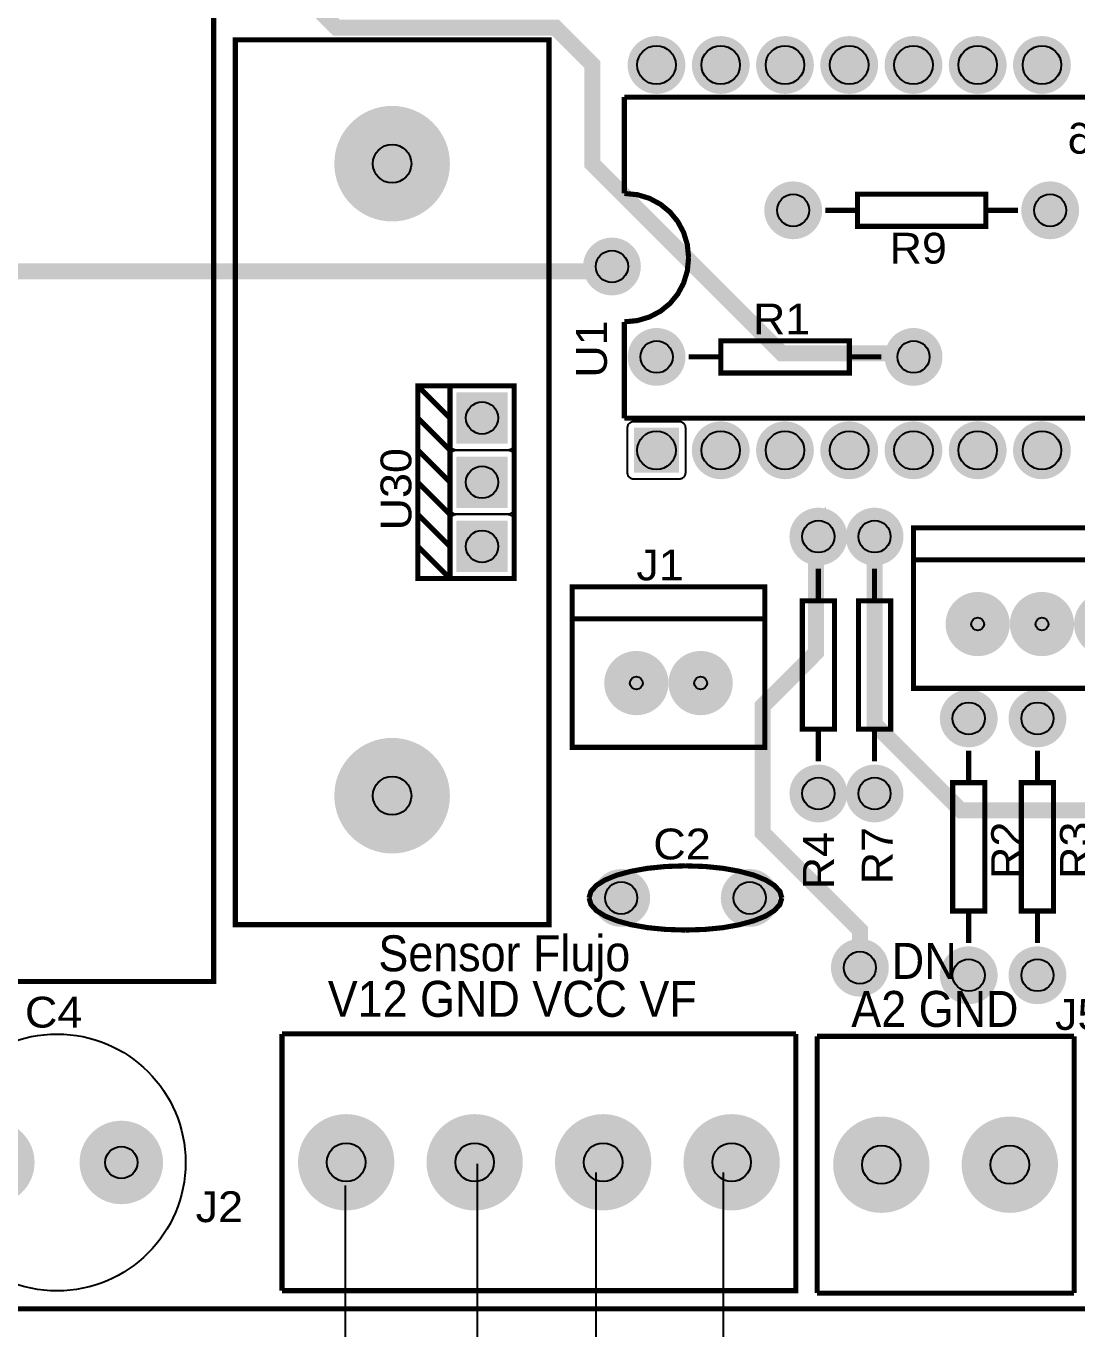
# Model space of a CAD drawing. Header units: inches. Extents: x 0 to 35.7, y 0 to 20.7.
# Drawn here: x 19.463 to 22.054, y 7.963 to 11.177 of the extents above; entities that cross this region are included whole.
import ezdxf

# ---------------------------------------------------------------- set-up
doc = ezdxf.new("R2010")
doc.units = ezdxf.units.IN
doc.header["$MEASUREMENT"] = 0
doc.layers.add('BLK_12AWG', color=7, linetype='Continuous')
doc.layers.add('WIRES', color=7, linetype='Continuous')
doc.styles.get("Standard").update_dxf_attribs({"font": 'arial.ttf'})

# ---------------------------------------------------------------- blocks, each defined once
blk = doc.blocks.new('EPAD')
at = {"const_width": 0.5}
blk.add_lwpolyline([(-0.25, 0, 1), (0.25, 0, 1)], format="xyb", close=True, dxfattribs=at)
blk = doc.blocks.new('RPAD')
blk.add_trace([(-0.5, -0.5), (-0.5, 0.5), (0.5, -0.5), (0.5, 0.5)])
blk = doc.blocks.new('TarjetaCBA2')
for points, const_width in [([(130.5116, 98.0071), (136.4266, 98.0071), (136.4266, 103.2848), (130.5116, 103.2848), (130.5116, 98.0071)], 0.008), ([(130.5116, 98.0071), (136.4266, 98.0071), (136.4266, 103.2848), (130.5116, 103.2848), (130.5116, 98.0071)], 0.008), ([(130.5116, 98.0071), (136.4266, 98.0071), (136.4266, 103.2848), (130.5116, 103.2848), (130.5116, 98.0071)], 0.008), ([(130.5585, 98.517), (131.6293, 98.517), (131.6293, 100.58), (130.5585, 100.58), (130.5585, 98.517)], 0.008), ([(130.5585, 98.517), (131.6293, 98.517), (131.6293, 100.58), (130.5585, 100.58), (130.5585, 98.517)], 0.008), ([(130.5585, 98.517), (131.6293, 98.517), (131.6293, 100.58), (130.5585, 100.58), (130.5585, 98.517)], 0.008), ([(131.7234, 100.0994), (131.8205, 100.0023), (132.1613, 100.0023), (132.2188, 99.9447), (132.2188, 99.79), (132.5138, 99.4951), (132.7131, 99.4951), (132.7187, 99.4895)], 0.025), ([(131.6629, 98.6054), (132.1511, 98.6054), (132.1511, 99.9833), (131.6629, 99.9833), (131.6629, 98.6054)], 0.008), ([(131.6629, 98.6054), (132.1511, 98.6054), (132.1511, 99.9833), (131.6629, 99.9833), (131.6629, 98.6054)], 0.008), ([(131.6629, 98.6054), (132.1511, 98.6054), (132.1511, 99.9833), (131.6629, 99.9833), (131.6629, 98.6054)], 0.008), ([(132.2685, 99.7441), (132.2685, 99.8941)], 0.008), ([(132.2685, 99.8941), (134.2685, 99.8941)], 0.008), ([(132.2685, 99.7441), (132.2685, 99.8941)], 0.008), ([(132.2685, 99.8941), (134.2685, 99.8941)], 0.008), ([(132.2685, 99.7441), (132.2685, 99.8941)], 0.008), ([(132.2685, 99.8941), (134.2685, 99.8941)], 0.008), ([(132.3685, 99.6441), (132.3665, 99.6645), (132.3607, 99.6834), (132.3516, 99.7004), (132.3395, 99.7151), (132.3247, 99.7272), (132.3077, 99.7364), (132.2888, 99.7421), (132.2685, 99.7441)], 0.008), ([(132.3685, 99.6441), (132.3665, 99.6645), (132.3607, 99.6834), (132.3516, 99.7004), (132.3395, 99.7151), (132.3247, 99.7272), (132.3077, 99.7364), (132.2888, 99.7421), (132.2685, 99.7441)], 0.008), ([(132.3685, 99.6441), (132.3665, 99.6645), (132.3607, 99.6834), (132.3516, 99.7004), (132.3395, 99.7151), (132.3247, 99.7272), (132.3077, 99.7364), (132.2888, 99.7421), (132.2685, 99.7441)], 0.008), ([(132.6313, 99.6928), (132.8313, 99.6928), (132.8313, 99.7428), (132.6313, 99.7428), (132.6313, 99.6928)], 0.008), ([(132.6313, 99.6928), (132.8313, 99.6928), (132.8313, 99.7428), (132.6313, 99.7428), (132.6313, 99.6928)], 0.008), ([(132.6313, 99.6928), (132.8313, 99.6928), (132.8313, 99.7428), (132.6313, 99.7428), (132.6313, 99.6928)], 0.008), ([(132.6313, 99.7178), (132.5813, 99.7178)], 0.008), ([(132.6313, 99.7178), (132.5813, 99.7178)], 0.008), ([(132.6313, 99.7178), (132.5813, 99.7178)], 0.008), ([(132.8813, 99.7178), (132.8313, 99.7178)], 0.008), ([(132.8813, 99.7178), (132.8313, 99.7178)], 0.008), ([(132.8813, 99.7178), (132.8313, 99.7178)], 0.008), ([(131.1598, 99.6227), (132.2416, 99.6227), (132.2492, 99.6303)], 0.025), ([(132.3685, 99.6441), (132.3665, 99.6234), (132.3607, 99.6044), (132.3516, 99.5874), (132.3395, 99.5727), (132.3247, 99.5607), (132.3077, 99.5517), (132.2888, 99.5461), (132.2685, 99.5441)], 0.008), ([(132.3685, 99.6441), (132.3665, 99.6234), (132.3607, 99.6044), (132.3516, 99.5874), (132.3395, 99.5727), (132.3247, 99.5607), (132.3077, 99.5517), (132.2888, 99.5461), (132.2685, 99.5441)], 0.008), ([(132.3685, 99.6441), (132.3665, 99.6234), (132.3607, 99.6044), (132.3516, 99.5874), (132.3395, 99.5727), (132.3247, 99.5607), (132.3077, 99.5517), (132.2888, 99.5461), (132.2685, 99.5441)], 0.008), ([(132.2685, 99.3941), (132.2685, 99.5441)], 0.008), ([(132.2685, 99.3941), (132.2685, 99.5441)], 0.008), ([(132.2685, 99.3941), (132.2685, 99.5441)], 0.008), ([(132.4187, 99.4645), (132.6187, 99.4645), (132.6187, 99.5145), (132.4187, 99.5145), (132.4187, 99.4645)], 0.008), ([(132.4187, 99.4645), (132.6187, 99.4645), (132.6187, 99.5145), (132.4187, 99.5145), (132.4187, 99.4645)], 0.008), ([(132.4187, 99.4645), (132.6187, 99.4645), (132.6187, 99.5145), (132.4187, 99.5145), (132.4187, 99.4645)], 0.008), ([(132.3687, 99.4895), (132.4187, 99.4895)], 0.008), ([(132.3687, 99.4895), (132.4187, 99.4895)], 0.008), ([(132.3687, 99.4895), (132.4187, 99.4895)], 0.008), ([(132.6187, 99.4895), (132.6687, 99.4895)], 0.008), ([(132.6187, 99.4895), (132.6687, 99.4895)], 0.008), ([(132.6187, 99.4895), (132.6687, 99.4895)], 0.008), ([(131.997, 99.1444), (132.097, 99.1444), (132.097, 99.4444), (131.997, 99.4444), (131.997, 99.1444), (131.947, 99.1444), (131.947, 99.4444), (131.997, 99.4444)], 0.008), ([(131.997, 99.3944), (131.947, 99.4444)], 0.008), ([(131.997, 99.1444), (132.097, 99.1444), (132.097, 99.4444), (131.997, 99.4444), (131.997, 99.1444), (131.947, 99.1444), (131.947, 99.4444), (131.997, 99.4444)], 0.008), ([(131.997, 99.3944), (131.947, 99.4444)], 0.008), ([(131.997, 99.1444), (132.097, 99.1444), (132.097, 99.4444), (131.997, 99.4444), (131.997, 99.1444), (131.947, 99.1444), (131.947, 99.4444), (131.997, 99.4444)], 0.008), ([(131.997, 99.3944), (131.947, 99.4444)], 0.008), ([(131.997, 99.3444), (131.947, 99.3944)], 0.008), ([(131.997, 99.3444), (131.947, 99.3944)], 0.008), ([(131.997, 99.3444), (131.947, 99.3944)], 0.008), ([(132.2685, 99.3941), (134.2685, 99.3941)], 0.008), ([(132.2685, 99.3941), (134.2685, 99.3941)], 0.008), ([(132.2685, 99.3941), (134.2685, 99.3941)], 0.008), ([(131.997, 99.2944), (131.947, 99.3444)], 0.008), ([(131.997, 99.2944), (131.947, 99.3444)], 0.008), ([(131.997, 99.2944), (131.947, 99.3444)], 0.008), ([(131.997, 99.2444), (131.947, 99.2944)], 0.008), ([(131.997, 99.2444), (131.947, 99.2944)], 0.008), ([(131.997, 99.2444), (131.947, 99.2944)], 0.008), ([(132.6351, 98.5384), (132.6351, 98.597), (132.4839, 98.7483), (132.4839, 98.946), (132.5667, 99.0289), (132.5667, 99.2231), (132.5703, 99.2267), (132.5705, 99.2097)], 0.025), ([(131.997, 99.1944), (131.947, 99.2444)], 0.008), ([(131.997, 99.1944), (131.947, 99.2444)], 0.008), ([(131.997, 99.1944), (131.947, 99.2444)], 0.008), ([(132.658, 99.2097), (132.658, 98.9177), (132.7921, 98.7836), (133.1136, 98.7836), (133.2974, 98.5998)], 0.025), ([(132.7185, 98.9735), (133.6185, 98.9735), (133.6185, 99.2235), (132.7185, 99.2235), (132.7185, 98.9735)], 0.008), ([(132.7185, 98.9735), (133.6185, 98.9735), (133.6185, 99.2235), (132.7185, 99.2235), (132.7185, 98.9735)], 0.008), ([(132.7185, 98.9735), (133.6185, 98.9735), (133.6185, 99.2235), (132.7185, 99.2235), (132.7185, 98.9735)], 0.008), ([(131.997, 99.1444), (131.947, 99.1944)], 0.008), ([(131.997, 99.1444), (131.947, 99.1944)], 0.008), ([(131.997, 99.1444), (131.947, 99.1944)], 0.008), ([(132.7185, 99.1735), (133.6185, 99.1735)], 0.008), ([(132.7185, 99.1735), (133.6185, 99.1735)], 0.008), ([(132.7185, 99.1735), (133.6185, 99.1735)], 0.008), ([(132.5705, 99.1097), (132.5705, 99.1597)], 0.008), ([(132.5705, 99.1097), (132.5705, 99.1597)], 0.008), ([(132.5705, 99.1097), (132.5705, 99.1597)], 0.008), ([(132.658, 99.1097), (132.658, 99.1597)], 0.008), ([(132.658, 99.1097), (132.658, 99.1597)], 0.008), ([(132.658, 99.1097), (132.658, 99.1597)], 0.008), ([(132.1872, 98.8816), (132.4872, 98.8816), (132.4872, 99.1316), (132.1872, 99.1316), (132.1872, 98.8816)], 0.008), ([(132.1872, 98.8816), (132.4872, 98.8816), (132.4872, 99.1316), (132.1872, 99.1316), (132.1872, 98.8816)], 0.008), ([(132.1872, 98.8816), (132.4872, 98.8816), (132.4872, 99.1316), (132.1872, 99.1316), (132.1872, 98.8816)], 0.008), ([(132.5455, 98.9097), (132.5955, 98.9097), (132.5955, 99.1097), (132.5455, 99.1097), (132.5455, 98.9097)], 0.008), ([(132.5455, 98.9097), (132.5955, 98.9097), (132.5955, 99.1097), (132.5455, 99.1097), (132.5455, 98.9097)], 0.008), ([(132.5455, 98.9097), (132.5955, 98.9097), (132.5955, 99.1097), (132.5455, 99.1097), (132.5455, 98.9097)], 0.008), ([(132.633, 98.9097), (132.683, 98.9097), (132.683, 99.1097), (132.633, 99.1097), (132.633, 98.9097)], 0.008), ([(132.633, 98.9097), (132.683, 98.9097), (132.683, 99.1097), (132.633, 99.1097), (132.633, 98.9097)], 0.008), ([(132.633, 98.9097), (132.683, 98.9097), (132.683, 99.1097), (132.633, 99.1097), (132.633, 98.9097)], 0.008), ([(132.1872, 99.0816), (132.4872, 99.0816)], 0.008), ([(132.1872, 99.0816), (132.4872, 99.0816)], 0.008), ([(132.1872, 99.0816), (132.4872, 99.0816)], 0.008), ([(132.5705, 98.8597), (132.5705, 98.9097)], 0.008), ([(132.5705, 98.8597), (132.5705, 98.9097)], 0.008), ([(132.5705, 98.8597), (132.5705, 98.9097)], 0.008), ([(132.658, 98.8597), (132.658, 98.9097)], 0.008), ([(132.658, 98.8597), (132.658, 98.9097)], 0.008), ([(132.658, 98.8597), (132.658, 98.9097)], 0.008), ([(132.8045, 98.8766), (132.8045, 98.8266)], 0.008), ([(132.8045, 98.8766), (132.8045, 98.8266)], 0.008), ([(132.8045, 98.8766), (132.8045, 98.8266)], 0.008), ([(132.9115, 98.8766), (132.9115, 98.8266)], 0.008), ([(132.9115, 98.8766), (132.9115, 98.8266)], 0.008), ([(132.9115, 98.8766), (132.9115, 98.8266)], 0.008), ([(132.7795, 98.6266), (132.8295, 98.6266), (132.8295, 98.8266), (132.7795, 98.8266), (132.7795, 98.6266)], 0.008), ([(132.7795, 98.6266), (132.8295, 98.6266), (132.8295, 98.8266), (132.7795, 98.8266), (132.7795, 98.6266)], 0.008), ([(132.7795, 98.6266), (132.8295, 98.6266), (132.8295, 98.8266), (132.7795, 98.8266), (132.7795, 98.6266)], 0.008), ([(132.8865, 98.6266), (132.9365, 98.6266), (132.9365, 98.8266), (132.8865, 98.8266), (132.8865, 98.6266)], 0.008), ([(132.8865, 98.6266), (132.9365, 98.6266), (132.9365, 98.8266), (132.8865, 98.8266), (132.8865, 98.6266)], 0.008), ([(132.8865, 98.6266), (132.9365, 98.6266), (132.9365, 98.8266), (132.8865, 98.8266), (132.8865, 98.6266)], 0.008), ([(132.2136, 98.647), (132.2165, 98.6572), (132.225, 98.6666), (132.2386, 98.6751), (132.2567, 98.6825), (132.2787, 98.6885), (132.3043, 98.6931), (132.3327, 98.696), (132.3636, 98.697)], 0.008), ([(132.2136, 98.647), (132.2165, 98.6572), (132.225, 98.6666), (132.2386, 98.6751), (132.2567, 98.6825), (132.2787, 98.6885), (132.3043, 98.6931), (132.3327, 98.696), (132.3636, 98.697)], 0.008), ([(132.2136, 98.647), (132.2165, 98.6572), (132.225, 98.6666), (132.2386, 98.6751), (132.2567, 98.6825), (132.2787, 98.6885), (132.3043, 98.6931), (132.3327, 98.696), (132.3636, 98.697)], 0.008), ([(132.5136, 98.647), (132.5106, 98.6572), (132.5019, 98.6666), (132.4882, 98.6751), (132.4701, 98.6825), (132.4479, 98.6885), (132.4224, 98.6931), (132.3941, 98.696), (132.3636, 98.697)], 0.008), ([(132.5136, 98.647), (132.5106, 98.6572), (132.5019, 98.6666), (132.4882, 98.6751), (132.4701, 98.6825), (132.4479, 98.6885), (132.4224, 98.6931), (132.3941, 98.696), (132.3636, 98.697)], 0.008), ([(132.5136, 98.647), (132.5106, 98.6572), (132.5019, 98.6666), (132.4882, 98.6751), (132.4701, 98.6825), (132.4479, 98.6885), (132.4224, 98.6931), (132.3941, 98.696), (132.3636, 98.697)], 0.008), ([(132.2136, 98.647), (132.2165, 98.6368), (132.225, 98.6273), (132.2386, 98.6188), (132.2567, 98.6115), (132.2787, 98.6054), (132.3043, 98.6008), (132.3327, 98.598), (132.3636, 98.597)], 0.008), ([(132.2136, 98.647), (132.2165, 98.6368), (132.225, 98.6273), (132.2386, 98.6188), (132.2567, 98.6115), (132.2787, 98.6054), (132.3043, 98.6008), (132.3327, 98.598), (132.3636, 98.597)], 0.008), ([(132.2136, 98.647), (132.2165, 98.6368), (132.225, 98.6273), (132.2386, 98.6188), (132.2567, 98.6115), (132.2787, 98.6054), (132.3043, 98.6008), (132.3327, 98.598), (132.3636, 98.597)], 0.008), ([(132.5136, 98.647), (132.5106, 98.6368), (132.5019, 98.6273), (132.4882, 98.6188), (132.4701, 98.6115), (132.4479, 98.6054), (132.4224, 98.6008), (132.3941, 98.598), (132.3636, 98.597)], 0.008), ([(132.5136, 98.647), (132.5106, 98.6368), (132.5019, 98.6273), (132.4882, 98.6188), (132.4701, 98.6115), (132.4479, 98.6054), (132.4224, 98.6008), (132.3941, 98.598), (132.3636, 98.597)], 0.008), ([(132.5136, 98.647), (132.5106, 98.6368), (132.5019, 98.6273), (132.4882, 98.6188), (132.4701, 98.6115), (132.4479, 98.6054), (132.4224, 98.6008), (132.3941, 98.598), (132.3636, 98.597)], 0.008), ([(132.8045, 98.6266), (132.8045, 98.5766)], 0.008), ([(132.8045, 98.6266), (132.8045, 98.5766)], 0.008), ([(132.8045, 98.6266), (132.8045, 98.5766)], 0.008), ([(132.9115, 98.6266), (132.9115, 98.5766)], 0.008), ([(132.9115, 98.6266), (132.9115, 98.5766)], 0.008), ([(132.9115, 98.6266), (132.9115, 98.5766)], 0.008), ([(131.7355, 98.4354), (131.7355, 98.0354)], 0.008), ([(132.5355, 98.4354), (132.5355, 98.0354), (131.7355, 98.0354)], 0.008), ([(131.7355, 98.4354), (132.5355, 98.4354)], 0.008), ([(131.7355, 98.4354), (131.7355, 98.0354)], 0.008), ([(132.5355, 98.4354), (132.5355, 98.0354), (131.7355, 98.0354)], 0.008), ([(131.7355, 98.4354), (132.5355, 98.4354)], 0.008), ([(131.7355, 98.4354), (131.7355, 98.0354)], 0.008), ([(132.5355, 98.4354), (132.5355, 98.0354), (131.7355, 98.0354)], 0.008), ([(131.7355, 98.4354), (132.5355, 98.4354)], 0.008), ([(132.5685, 98.4316), (132.5685, 98.0316)], 0.008), ([(132.5685, 98.4316), (132.9685, 98.4316)], 0.008), ([(132.5685, 98.4316), (132.5685, 98.0316)], 0.008), ([(132.5685, 98.4316), (132.9685, 98.4316)], 0.008), ([(132.5685, 98.4316), (132.5685, 98.0316)], 0.008), ([(132.5685, 98.4316), (132.9685, 98.4316)], 0.008), ([(132.9685, 98.4316), (132.9685, 98.0316)], 0.008), ([(132.9685, 98.4316), (132.9685, 98.0316)], 0.008), ([(132.9685, 98.4316), (132.9685, 98.0316)], 0.008), ([(132.5685, 98.0316), (132.9685, 98.0316)], 0.008), ([(132.5685, 98.0316), (132.9685, 98.0316)], 0.008), ([(132.5685, 98.0316), (132.9685, 98.0316)], 0.008)]:
    blk.add_lwpolyline(points, dxfattribs=dict(const_width=const_width))
for points in [[(131.997, 99.3544), (131.997, 99.4344), (131.997, 99.4354), (131.9972, 99.4364), (131.9974, 99.4374), (131.9977, 99.4383), (131.9982, 99.4392), (131.9986, 99.44), (131.9992, 99.4408), (131.9999, 99.4415), (132.0006, 99.4421), (132.0013, 99.4427), (132.0022, 99.4432), (132.003, 99.4436), (132.004, 99.4439), (132.0049, 99.4442), (132.0059, 99.4443), (132.007, 99.4444), (132.087, 99.4444), (132.088, 99.4443), (132.089, 99.4442), (132.09, 99.4439), (132.0909, 99.4436), (132.0918, 99.4432), (132.0926, 99.4427), (132.0934, 99.4421), (132.0941, 99.4415), (132.0947, 99.4408), (132.0953, 99.44), (132.0958, 99.4392), (132.0962, 99.4383), (132.0965, 99.4374), (132.0968, 99.4364), (132.0969, 99.4354), (132.097, 99.4344), (132.097, 99.3544), (132.0969, 99.3533), (132.0968, 99.3523), (132.0965, 99.3513), (132.0962, 99.3504), (132.0958, 99.3495), (132.0953, 99.3487), (132.0947, 99.348), (132.0941, 99.3472), (132.0934, 99.3466), (132.0926, 99.346), (132.0918, 99.3455), (132.0909, 99.3451), (132.09, 99.3448), (132.089, 99.3446), (132.088, 99.3444), (132.087, 99.3444), (132.007, 99.3444), (132.0059, 99.3444), (132.0049, 99.3446), (132.004, 99.3448), (132.003, 99.3451), (132.0022, 99.3455), (132.0013, 99.346), (132.0006, 99.3466), (131.9999, 99.3472), (131.9992, 99.348), (131.9986, 99.3487), (131.9982, 99.3495), (131.9977, 99.3504), (131.9974, 99.3513), (131.9972, 99.3523), (131.997, 99.3533), (131.997, 99.3544)], [(132.2835, 99.3891), (132.3535, 99.3891), (132.3545, 99.3891), (132.3555, 99.3889), (132.3565, 99.3887), (132.3574, 99.3883), (132.3583, 99.3879), (132.3591, 99.3874), (132.3599, 99.3869), (132.3606, 99.3862), (132.3612, 99.3855), (132.3618, 99.3847), (132.3623, 99.3839), (132.3627, 99.383), (132.363, 99.3821), (132.3633, 99.3812), (132.3634, 99.3801), (132.3635, 99.3791), (132.3635, 99.3091), (132.3634, 99.3081), (132.3633, 99.3071), (132.363, 99.3061), (132.3627, 99.3052), (132.3623, 99.3043), (132.3618, 99.3035), (132.3612, 99.3027), (132.3606, 99.302), (132.3599, 99.3014), (132.3591, 99.3008), (132.3583, 99.3003), (132.3574, 99.2999), (132.3565, 99.2995), (132.3555, 99.2993), (132.3545, 99.2992), (132.3535, 99.2991), (132.2835, 99.2991), (132.2824, 99.2992), (132.2814, 99.2993), (132.2805, 99.2995), (132.2795, 99.2999), (132.2787, 99.3003), (132.2778, 99.3008), (132.2771, 99.3014), (132.2764, 99.302), (132.2757, 99.3027), (132.2751, 99.3035), (132.2746, 99.3043), (132.2742, 99.3052), (132.2739, 99.3061), (132.2737, 99.3071), (132.2735, 99.3081), (132.2735, 99.3091), (132.2735, 99.3791), (132.2735, 99.3801), (132.2737, 99.3812), (132.2739, 99.3821), (132.2742, 99.383), (132.2746, 99.3839), (132.2751, 99.3847), (132.2757, 99.3855), (132.2764, 99.3862), (132.2771, 99.3869), (132.2778, 99.3874), (132.2787, 99.3879), (132.2795, 99.3883), (132.2805, 99.3887), (132.2814, 99.3889), (132.2824, 99.3891), (132.2835, 99.3891)], [(131.997, 99.2544), (131.997, 99.3344), (131.997, 99.3354), (131.9972, 99.3364), (131.9974, 99.3374), (131.9977, 99.3383), (131.9982, 99.3392), (131.9986, 99.34), (131.9992, 99.3408), (131.9999, 99.3415), (132.0006, 99.3421), (132.0013, 99.3427), (132.0022, 99.3432), (132.003, 99.3436), (132.004, 99.3439), (132.0049, 99.3442), (132.0059, 99.3443), (132.007, 99.3444), (132.087, 99.3444), (132.088, 99.3443), (132.089, 99.3442), (132.09, 99.3439), (132.0909, 99.3436), (132.0918, 99.3432), (132.0926, 99.3427), (132.0934, 99.3421), (132.0941, 99.3415), (132.0947, 99.3408), (132.0953, 99.34), (132.0958, 99.3392), (132.0962, 99.3383), (132.0965, 99.3374), (132.0968, 99.3364), (132.0969, 99.3354), (132.097, 99.3344), (132.097, 99.2544), (132.0969, 99.2533), (132.0968, 99.2523), (132.0965, 99.2513), (132.0962, 99.2504), (132.0958, 99.2495), (132.0953, 99.2487), (132.0947, 99.248), (132.0941, 99.2472), (132.0934, 99.2466), (132.0926, 99.246), (132.0918, 99.2455), (132.0909, 99.2451), (132.09, 99.2448), (132.089, 99.2446), (132.088, 99.2444), (132.087, 99.2444), (132.007, 99.2444), (132.0059, 99.2444), (132.0049, 99.2446), (132.004, 99.2448), (132.003, 99.2451), (132.0022, 99.2455), (132.0013, 99.246), (132.0006, 99.2466), (131.9999, 99.2472), (131.9992, 99.248), (131.9986, 99.2487), (131.9982, 99.2495), (131.9977, 99.2504), (131.9974, 99.2513), (131.9972, 99.2523), (131.997, 99.2533), (131.997, 99.2544)], [(131.997, 99.1544), (131.997, 99.2344), (131.997, 99.2354), (131.9972, 99.2364), (131.9974, 99.2374), (131.9977, 99.2383), (131.9982, 99.2392), (131.9986, 99.24), (131.9992, 99.2408), (131.9999, 99.2415), (132.0006, 99.2421), (132.0013, 99.2427), (132.0022, 99.2432), (132.003, 99.2436), (132.004, 99.2439), (132.0049, 99.2442), (132.0059, 99.2443), (132.007, 99.2444), (132.087, 99.2444), (132.088, 99.2443), (132.089, 99.2442), (132.09, 99.2439), (132.0909, 99.2436), (132.0918, 99.2432), (132.0926, 99.2427), (132.0934, 99.2421), (132.0941, 99.2415), (132.0947, 99.2408), (132.0953, 99.24), (132.0958, 99.2392), (132.0962, 99.2383), (132.0965, 99.2374), (132.0968, 99.2364), (132.0969, 99.2354), (132.097, 99.2344), (132.097, 99.1544), (132.0969, 99.1533), (132.0968, 99.1523), (132.0965, 99.1513), (132.0962, 99.1504), (132.0958, 99.1495), (132.0953, 99.1487), (132.0947, 99.148), (132.0941, 99.1472), (132.0934, 99.1466), (132.0926, 99.146), (132.0918, 99.1455), (132.0909, 99.1451), (132.09, 99.1448), (132.089, 99.1446), (132.088, 99.1444), (132.087, 99.1444), (132.007, 99.1444), (132.0059, 99.1444), (132.0049, 99.1446), (132.004, 99.1448), (132.003, 99.1451), (132.0022, 99.1455), (132.0013, 99.146), (132.0006, 99.1466), (131.9999, 99.1472), (131.9992, 99.148), (131.9986, 99.1487), (131.9982, 99.1495), (131.9977, 99.1504), (131.9974, 99.1513), (131.9972, 99.1523), (131.997, 99.1533), (131.997, 99.1544)]]:
    blk.add_lwpolyline(points, close=True)
for centre, radius in [((132.3185, 99.9441), 0.03), ((132.4185, 99.9441), 0.03), ((132.5185, 99.9441), 0.03), ((132.6185, 99.9441), 0.03), ((132.7185, 99.9441), 0.03), ((132.8185, 99.9441), 0.03), ((132.9185, 99.9441), 0.03), ((131.907, 99.7904), 0.03), ((132.5313, 99.7178), 0.025), ((132.9313, 99.7178), 0.025), ((132.2492, 99.6303), 0.025), ((132.3187, 99.4895), 0.025), ((132.7187, 99.4895), 0.025), ((132.047, 99.3944), 0.025), ((132.3185, 99.3441), 0.03), ((132.4185, 99.3441), 0.03), ((132.5185, 99.3441), 0.03), ((132.6185, 99.3441), 0.03), ((132.7185, 99.3441), 0.03), ((132.8185, 99.3441), 0.03), ((132.9185, 99.3441), 0.03), ((132.047, 99.2944), 0.025), ((132.5705, 99.2097), 0.025), ((132.658, 99.2097), 0.025), ((132.047, 99.1944), 0.025), ((132.8185, 99.0735), 0.01), ((132.9185, 99.0735), 0.01), ((132.2872, 98.9816), 0.01), ((132.3872, 98.9816), 0.01), ((132.8045, 98.9266), 0.025), ((132.9115, 98.9266), 0.025), ((131.907, 98.8062), 0.03), ((132.5705, 98.8097), 0.025), ((132.658, 98.8097), 0.025), ((132.2636, 98.647), 0.025), ((132.4636, 98.647), 0.025), ((132.6351, 98.5384), 0.025), ((132.8045, 98.5266), 0.025), ((132.9115, 98.5266), 0.025), ((131.3855, 98.2351), 0.2), ((131.3855, 98.2351), 0.2), ((131.3855, 98.2351), 0.2), ((131.4855, 98.2351), 0.025), ((131.8355, 98.2354), 0.03), ((132.0355, 98.2354), 0.03), ((132.2355, 98.2354), 0.03), ((132.4355, 98.2354), 0.03), ((132.6685, 98.2316), 0.03), ((132.8685, 98.2316), 0.03)]:
    blk.add_circle(centre, radius)
for name, p, xscale, yscale in [('EPAD', (132.3185, 99.9441), 0.09, 0.09), ('EPAD', (132.4185, 99.9441), 0.09, 0.09), ('EPAD', (132.5185, 99.9441), 0.09, 0.09), ('EPAD', (132.6185, 99.9441), 0.09, 0.09), ('EPAD', (132.7185, 99.9441), 0.09, 0.09), ('EPAD', (132.8185, 99.9441), 0.09, 0.09), ('EPAD', (132.9185, 99.9441), 0.09, 0.09), ('EPAD', (132.3185, 99.9441), 0.07, 0.07), ('EPAD', (132.4185, 99.9441), 0.07, 0.07), ('EPAD', (132.5185, 99.9441), 0.07, 0.07), ('EPAD', (132.6185, 99.9441), 0.07, 0.07), ('EPAD', (132.7185, 99.9441), 0.07, 0.07), ('EPAD', (132.8185, 99.9441), 0.07, 0.07), ('EPAD', (132.9185, 99.9441), 0.07, 0.07), ('EPAD', (131.907, 99.7904), 0.18, 0.18), ('EPAD', (131.907, 99.7904), 0.15, 0.15), ('EPAD', (132.5313, 99.7178), 0.09, 0.09), ('EPAD', (132.9313, 99.7178), 0.09, 0.09), ('EPAD', (132.5313, 99.7178), 0.07, 0.07), ('EPAD', (132.9313, 99.7178), 0.07, 0.07), ('EPAD', (132.2492, 99.6303), 0.09, 0.09), ('EPAD', (132.2492, 99.6303), 0.07, 0.07), ('EPAD', (132.3187, 99.4895), 0.09, 0.09), ('EPAD', (132.3187, 99.4895), 0.07, 0.07), ('EPAD', (132.7187, 99.4895), 0.09, 0.09), ('EPAD', (132.7187, 99.4895), 0.07, 0.07), ('RPAD', (132.3185, 99.3441), 0.07, 0.07), ('EPAD', (132.4185, 99.3441), 0.09, 0.09), ('EPAD', (132.4185, 99.3441), 0.07, 0.07), ('EPAD', (132.5185, 99.3441), 0.09, 0.09), ('EPAD', (132.5185, 99.3441), 0.07, 0.07), ('EPAD', (132.6185, 99.3441), 0.09, 0.09), ('EPAD', (132.6185, 99.3441), 0.07, 0.07), ('EPAD', (132.7185, 99.3441), 0.09, 0.09), ('EPAD', (132.7185, 99.3441), 0.07, 0.07), ('EPAD', (132.8185, 99.3441), 0.09, 0.09), ('EPAD', (132.8185, 99.3441), 0.07, 0.07), ('EPAD', (132.9185, 99.3441), 0.09, 0.09), ('EPAD', (132.9185, 99.3441), 0.07, 0.07), ('EPAD', (132.5705, 99.2097), 0.09, 0.09), ('EPAD', (132.658, 99.2097), 0.09, 0.09), ('EPAD', (132.5705, 99.2097), 0.07, 0.07), ('EPAD', (132.658, 99.2097), 0.07, 0.07), ('EPAD', (132.8185, 99.0735), 0.1, 0.1), ('EPAD', (132.8185, 99.0735), 0.08, 0.08), ('EPAD', (132.9185, 99.0735), 0.1, 0.1), ('EPAD', (132.9185, 99.0735), 0.08, 0.08), ('EPAD', (133.0185, 99.0735), 0.1, 0.1), ('EPAD', (132.2872, 98.9816), 0.1, 0.1), ('EPAD', (132.3872, 98.9816), 0.1, 0.1), ('EPAD', (132.2872, 98.9816), 0.08, 0.08), ('EPAD', (132.3872, 98.9816), 0.08, 0.08), ('EPAD', (132.8045, 98.9266), 0.09, 0.09), ('EPAD', (132.9115, 98.9266), 0.09, 0.09), ('EPAD', (132.8045, 98.9266), 0.07, 0.07), ('EPAD', (132.9115, 98.9266), 0.07, 0.07), ('EPAD', (131.907, 98.8062), 0.18, 0.18), ('EPAD', (131.907, 98.8062), 0.15, 0.15), ('EPAD', (132.5705, 98.8097), 0.09, 0.09), ('EPAD', (132.658, 98.8097), 0.09, 0.09), ('EPAD', (132.5705, 98.8097), 0.07, 0.07), ('EPAD', (132.658, 98.8097), 0.07, 0.07), ('EPAD', (132.2636, 98.647), 0.09, 0.09), ('EPAD', (132.4636, 98.647), 0.09, 0.09), ('EPAD', (132.2636, 98.647), 0.07, 0.07), ('EPAD', (132.4636, 98.647), 0.07, 0.07), ('EPAD', (132.6351, 98.5384), 0.09, 0.09), ('EPAD', (132.6351, 98.5384), 0.07, 0.07), ('EPAD', (132.8045, 98.5266), 0.09, 0.09), ('EPAD', (132.9115, 98.5266), 0.09, 0.09), ('EPAD', (132.8045, 98.5266), 0.07, 0.07), ('EPAD', (132.9115, 98.5266), 0.07, 0.07), ('EPAD', (131.2855, 98.2351), 0.13, 0.13), ('EPAD', (131.4855, 98.2351), 0.13, 0.13), ('EPAD', (131.8355, 98.2354), 0.15, 0.15), ('EPAD', (132.0355, 98.2354), 0.15, 0.15), ('EPAD', (132.2355, 98.2354), 0.15, 0.15), ('EPAD', (132.4355, 98.2354), 0.15, 0.15), ('EPAD', (132.6685, 98.2316), 0.15, 0.15), ('EPAD', (132.8685, 98.2316), 0.15, 0.15), ('EPAD', (131.4855, 98.2351), 0.1, 0.1), ('EPAD', (131.8355, 98.2354), 0.12, 0.12), ('EPAD', (132.0355, 98.2354), 0.12, 0.12), ('EPAD', (132.2355, 98.2354), 0.12, 0.12), ('EPAD', (132.4355, 98.2354), 0.12, 0.12), ('EPAD', (132.6685, 98.2316), 0.12, 0.12), ('EPAD', (132.8685, 98.2316), 0.12, 0.12)]:
    blk.add_blockref(name, p, dxfattribs=dict(xscale=xscale, yscale=yscale))
at = {"xscale": 0.08, "yscale": 0.08, "rotation": 90}
for p in [(132.047, 99.3944), (132.047, 99.2944), (132.047, 99.1944)]:
    blk.add_blockref('RPAD', p, dxfattribs=at)
at = {"text_generation_flag": 2, "width": 1.041667}
blk.add_text('C16', height=0.048, dxfattribs=at).set_placement((133.0866, 99.806))
blk.add_text('C16', height=0.048, dxfattribs=at).set_placement((133.0866, 99.806))
blk.add_text('C16', height=0.048, dxfattribs=at).set_placement((133.0866, 99.806))
for s, height, width, p in [('R9', 0.048, 1.041667, (132.6813, 99.6348)), ('R9', 0.048, 1.041667, (132.6813, 99.6348)), ('R9', 0.048, 1.041667, (132.6813, 99.6348)), ('R1', 0.048, 1.041667, (132.4687, 99.5245)), ('R1', 0.048, 1.041667, (132.4687, 99.5245)), ('R1', 0.048, 1.041667, (132.4687, 99.5245)), ('J1', 0.048, 1.041667, (132.2872, 99.1416)), ('J1', 0.048, 1.041667, (132.2872, 99.1416)), ('J1', 0.048, 1.041667, (132.2872, 99.1416)), ('C2', 0.048, 1.041667, (132.3136, 98.707)), ('C2', 0.048, 1.041667, (132.3136, 98.707)), ('C2', 0.048, 1.041667, (132.3136, 98.707)), ('Sensor Flujo', 0.056, 0.892857, (131.8856, 98.5328)), ('Sensor Flujo', 0.056, 0.892857, (131.8856, 98.5328)), ('Sensor Flujo', 0.056, 0.892857, (131.8856, 98.5328)), ('DN', 0.056, 0.892857, (132.6848, 98.521)), ('DN', 0.056, 0.892857, (132.6848, 98.521)), ('DN', 0.056, 0.892857, (132.6848, 98.521)), ('V12 GND VCC VF', 0.056, 0.892857, (131.8069, 98.4619)), ('V12 GND VCC VF', 0.056, 0.892857, (131.8069, 98.4619)), ('V12 GND VCC VF', 0.056, 0.892857, (131.8069, 98.4619)), ('A2 GND', 0.056, 0.892857, (132.6218, 98.4462)), ('A2 GND', 0.056, 0.892857, (132.6218, 98.4462)), ('A2 GND', 0.056, 0.892857, (132.6218, 98.4462)), ('C4', 0.048, 1.041667, (131.3355, 98.4451)), ('C4', 0.048, 1.041667, (131.3355, 98.4451)), ('C4', 0.048, 1.041667, (131.3355, 98.4451)), ('J5', 0.048, 1.041667, (132.9389, 98.4416)), ('J5', 0.048, 1.041667, (132.9389, 98.4416)), ('J5', 0.048, 1.041667, (132.9389, 98.4416)), ('J2', 0.048, 1.041667, (131.6012, 98.1422)), ('J2', 0.048, 1.041667, (131.6012, 98.1422)), ('J2', 0.048, 1.041667, (131.6012, 98.1422))]:
    blk.add_text(s, height=height, dxfattribs=dict(width=width)).set_placement(p)
at = {"width": 1.041667}
for s, p in [('U1', (132.2413, 99.4572)), ('U1', (132.2413, 99.4572)), ('U1', (132.2413, 99.4572)), ('U30', (131.937, 99.2194)), ('U30', (131.937, 99.2194)), ('U30', (131.937, 99.2194)), ('R4', (132.5946, 98.6605)), ('R4', (132.5946, 98.6605)), ('R4', (132.5946, 98.6605)), ('R7', (132.686, 98.6683)), ('R7', (132.686, 98.6683)), ('R7', (132.686, 98.6683)), ('R2', (132.8875, 98.6766)), ('R2', (132.8875, 98.6766)), ('R2', (132.8875, 98.6766)), ('R3', (132.9945, 98.6766)), ('R3', (132.9945, 98.6766)), ('R3', (132.9945, 98.6766))]:
    blk.add_text(s, height=0.048, rotation=90, dxfattribs=at).set_placement(p)

msp = doc.modelspace()

# ---------------------------------------------------------------- linework, layer by layer
at = {"layer": 'WIRES'}
for p, q in [((20.5761, 7.9198), (20.5761, 8.3707)), ((20.8687, 7.909), (20.8687, 8.3491)), ((21.1829, 7.909), (21.1829, 8.3491)), ((20.2509, 7.8928), (20.2509, 8.3166))]:
    msp.add_line(p, q, dxfattribs=at)

# ---------------------------------------------------------------- block references
at = {"layer": 'BLK_12AWG', "xscale": 1.584, "yscale": 1.584, "zscale": 1.584}
msp.add_blockref('TarjetaCBA2', (-188.575, -147.2307), dxfattribs=at)

doc.saveas('drawing.dxf')
